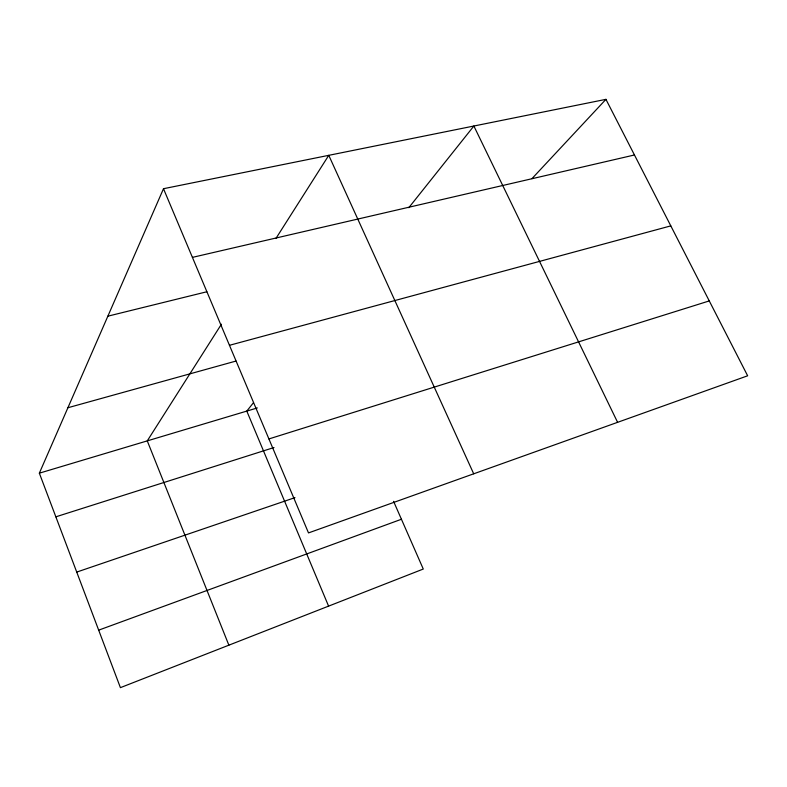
<?xml version="1.0" encoding="UTF-8"?>
<svg xmlns="http://www.w3.org/2000/svg" width="787" height="787" viewBox="0 0 787 787"><rect width="100%" height="100%" fill="white"/><g stroke="black" fill="none" stroke-linecap="round" stroke-linejoin="round"><path stroke-width="1.18" d="M393.569 501.329L423.278 569.04L120.411 687.651L39.35 473.174L163.489 188.713L605.941 99.349L747.65 375.793L308.504 532.917L163.489 188.713M221.432 324.195L147.267 440.877L228.869 645.183M275.932 238.461L328.769 155.324L473.705 473.813M253.512 402.649L246.793 411.089L328.592 606.128M408.807 207.699L473.872 126.018L617.598 422.324M531.933 178.669L605.941 99.349M98.68 630.151L401.429 519.253M76.733 572.08L294.977 497.63M55.847 516.823L274.004 447.528M268.908 438.939L709.274 300.919M39.35 473.174L257.319 407.941M67.908 407.735L235.992 361.056M229.46 345.306L670.799 225.879M107.858 316.177L206.853 291.761M192.422 257.379L634.46 154.98"/></g></svg>
